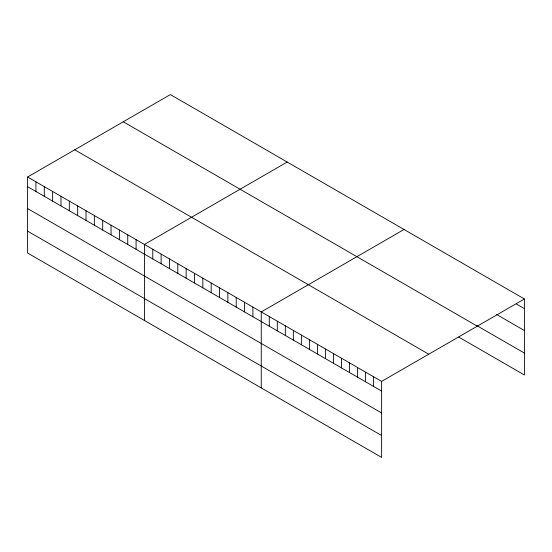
<?xml version="1.0" encoding="UTF-8"?>
<svg xmlns="http://www.w3.org/2000/svg" width="552" height="552" viewBox="0 0 552 552"><rect width="100%" height="100%" fill="white"/><g stroke="black" fill="none" stroke-linecap="round" stroke-linejoin="round"><path stroke-width="0.83" d="M381.625 412.958L381.625 381.404L27.6 177.013L27.6 253.023L381.625 457.415L381.625 412.958L27.6 208.566M458.746 337.079L524.4 374.987L524.4 298.977L170.375 94.585L27.6 177.013M287.206 162.033L144.424 244.467L144.424 320.477M404.029 229.48L261.255 311.914L261.255 387.925M381.625 381.404L524.4 298.977M516.375 304L524.4 308.63M496.676 314.523L524.4 330.531M476.983 325.714L524.4 353.087M123.262 121.785L477.28 326.177M74.72 149.813L428.738 354.205M27.6 186.673L381.625 391.064M27.6 231.129L381.625 435.521M373.601 376.774L373.601 386.434M365.576 372.145L365.576 381.798M357.551 367.508L357.551 377.168M349.526 362.878L349.526 372.531M341.502 358.241L341.502 367.901M333.477 353.611L333.477 363.264M325.452 348.974L325.452 358.634M317.428 344.344L317.428 354.004M309.403 339.708L309.403 349.368M301.378 335.078L301.378 344.738M293.353 330.448L293.353 340.101M285.329 325.811L285.329 335.471M277.304 321.181L277.304 330.834M269.279 316.544L269.279 326.204M252.913 307.098L252.913 316.751M244.564 302.275L244.564 311.935M236.221 297.459L236.221 307.119M227.872 292.643L227.872 302.303M219.53 287.827L219.53 297.48M211.188 283.003L211.188 292.663M202.839 278.187L202.839 287.847M194.497 273.371L194.497 283.031M186.148 268.555L186.148 278.208M177.806 263.739L177.806 273.392M169.464 258.916L169.464 268.576M161.115 254.099L161.115 263.759M152.773 249.283L152.773 258.943M136.082 239.644L136.082 249.304M127.74 234.828L127.74 244.488M119.391 230.011L119.391 239.672M111.049 225.195L111.049 234.848M102.706 220.372L102.706 230.032M94.357 215.556L94.357 225.216M86.015 210.74L86.015 220.4M77.666 205.924L77.666 215.577M69.324 201.1L69.324 210.76M60.982 196.284L60.982 205.944M52.633 191.468L52.633 201.128M44.291 186.652L44.291 196.305M35.942 181.836L35.942 191.489"/></g></svg>
